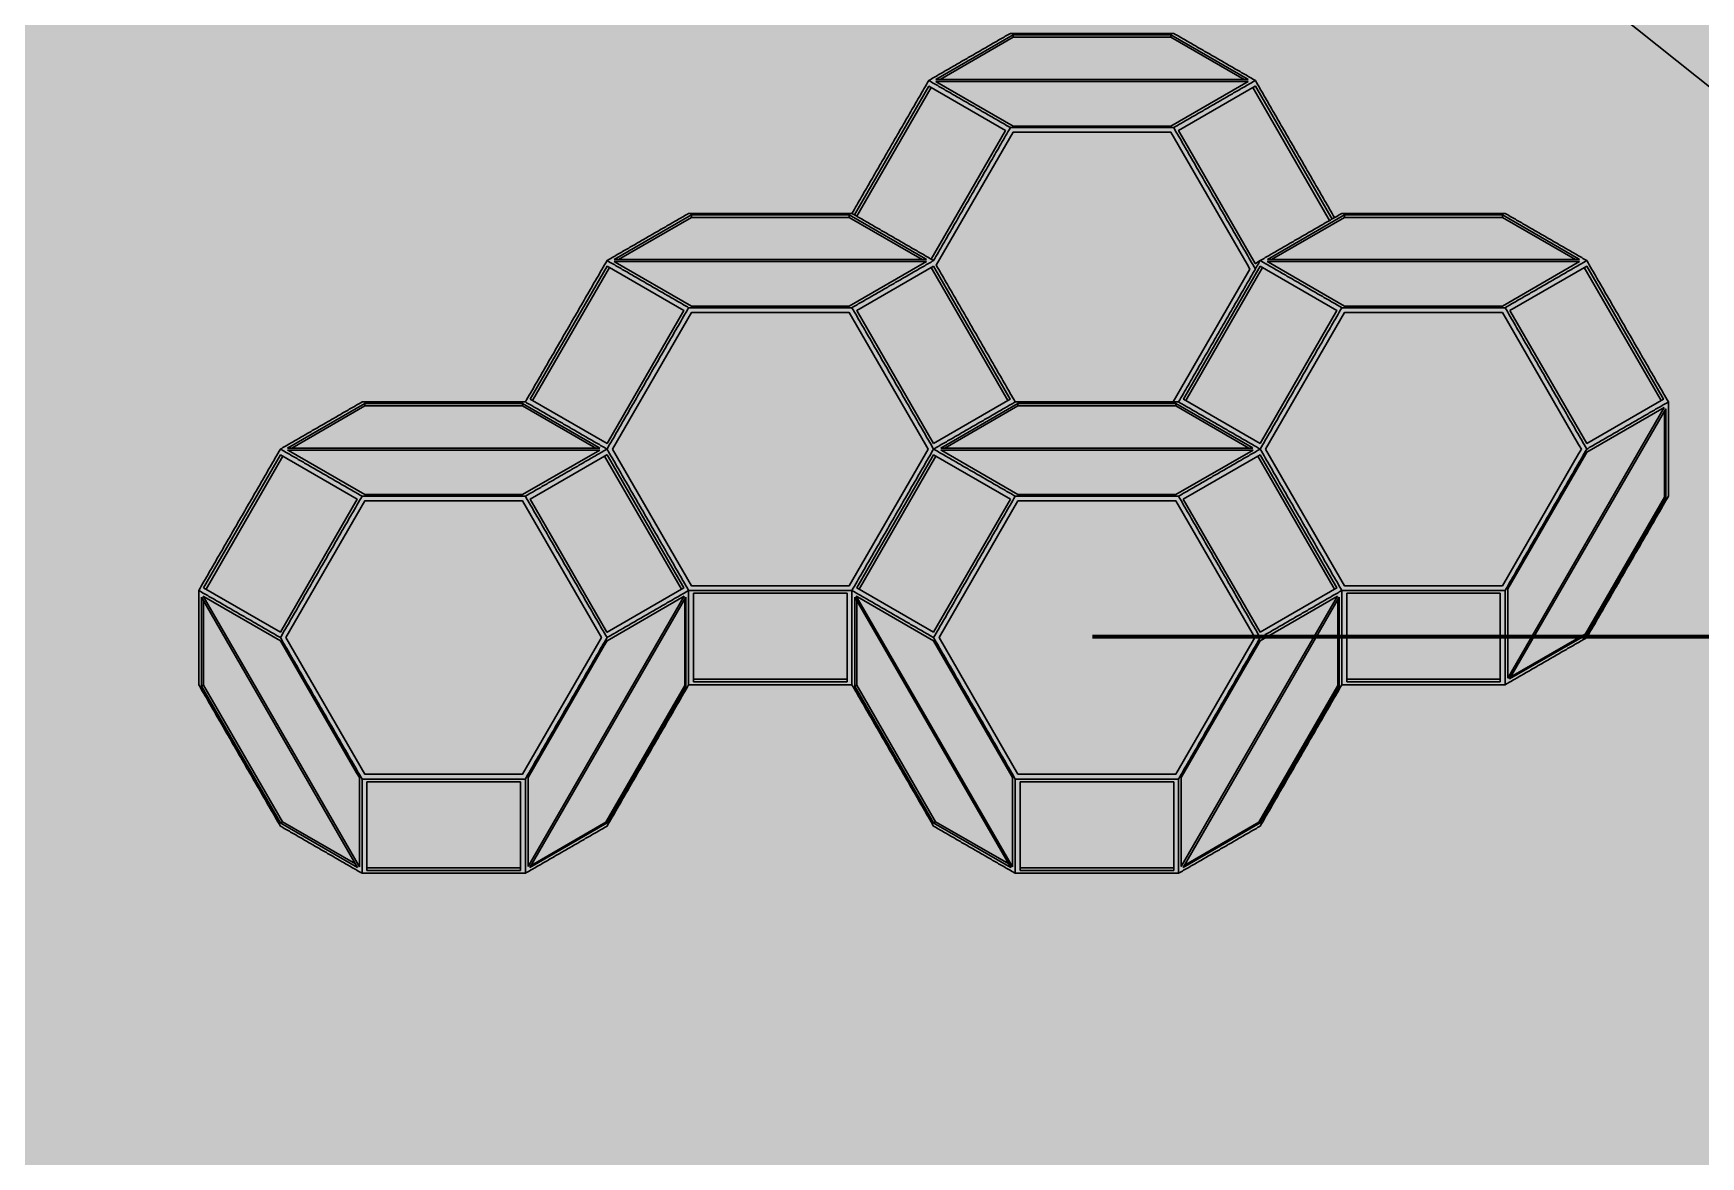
# Model space of a CAD drawing. Header units: millimetres. Extents: x 401 to 30661, y 2016 to 22119.
# Drawn here: x 17051 to 17551, y 13948 to 14285 of the extents above; entities that cross this region are included whole.
import ezdxf

# ---------------------------------------------------------------- set-up
doc = ezdxf.new("R2010")
doc.units = ezdxf.units.MM
doc.layers.add('2ND', color=201, linetype='Continuous', lineweight=35, true_color=0x39ffb0)
doc.layers.add('4TH DETAILS', color=125, linetype='Continuous', lineweight=15, true_color=0x39ffb0)
doc.layers.add('BACKGROUND', color=7, linetype='Continuous', true_color=0x000000)
doc.layers.add('GLOW-EMERALD', color=7, linetype='Continuous', lineweight=70, true_color=0x39ffb0, transparency=0.8)
doc.layers.add('GLOW-EMERALD-2', color=7, linetype='Continuous', lineweight=30, true_color=0x39ffb0, transparency=0.8)

msp = doc.modelspace()

# ---------------------------------------------------------------- hatches: boundary and pattern name
at = {"layer": 'BACKGROUND'}
h = msp.add_hatch(color=256, dxfattribs=at)
h.dxf.hatch_style = 1
h.paths.add_polyline_path([(400.723, 2015.745), (30660.634, 2015.745), (30660.634, 22119.328), (400.723, 22119.328)])

# ---------------------------------------------------------------- linework, layer by layer
at = {"layer": '2ND'}
msp.add_line((17368.657, 14103.722), (17731.999, 14103.722), dxfattribs=at)
at = {"layer": '4TH DETAILS', "linetype": 'Continuous'}
for p, q in [((17321.667, 14270.876), (17344.804, 14284.234)), ((17344.804, 14283.527), (17322.892, 14270.876)), ((17344.804, 14283.527), (17344.804, 14284.234)), ((17344.804, 14284.234), (17346.433, 14284.234)), ((17392.165, 14283.527), (17344.804, 14283.527)), ((17346.433, 14284.234), (17392.165, 14284.234)), ((17392.165, 14283.527), (17392.165, 14284.234)), ((17392.165, 14284.234), (17415.031, 14271.032)), ((17414.078, 14270.876), (17392.165, 14283.527)), ((17415.031, 14271.032), (17415.302, 14270.876)), ((17297.19, 14230.249), (17319.495, 14268.882)), ((17320.212, 14268.468), (17297.907, 14229.835)), ((17319.495, 14268.882), (17342.534, 14255.58)), ((17321.938, 14270.092), (17321.63, 14270.27)), ((17415.339, 14270.27), (17321.63, 14270.27)), ((17321.667, 14270.876), (17415.302, 14270.876)), ((17344.804, 14256.89), (17321.938, 14270.092)), ((17415.339, 14270.27), (17392.165, 14256.89)), ((17394.413, 14255.567), (17417.452, 14268.869)), ((17439.767, 14228.561), (17416.735, 14268.455)), ((17417.452, 14268.869), (17417.474, 14268.83)), ((17417.474, 14268.83), (17440.484, 14228.976)), ((17390.536, 14256.89), (17344.804, 14256.89)), ((17392.165, 14256.89), (17390.536, 14256.89)), ((17342.534, 14255.58), (17320.23, 14216.947)), ((17321.765, 14215.104), (17344.804, 14255.009)), ((17344.804, 14255.009), (17346.434, 14255.009)), ((17346.434, 14255.009), (17392.165, 14255.009)), ((17392.165, 14255.009), (17415.03, 14215.405)), ((17417.452, 14215.661), (17394.413, 14255.567)), ((17225.143, 14216.845), (17248.28, 14230.203)), ((17248.28, 14229.496), (17226.368, 14216.845)), ((17248.28, 14229.496), (17248.28, 14230.203)), ((17248.28, 14230.203), (17249.909, 14230.203)), ((17295.641, 14229.496), (17248.28, 14229.496)), ((17249.909, 14230.203), (17295.641, 14230.203)), ((17295.641, 14229.496), (17295.641, 14230.203)), ((17295.641, 14230.203), (17318.507, 14217.001)), ((17317.553, 14216.845), (17295.641, 14229.496)), ((17421.102, 14216.845), (17444.239, 14230.203)), ((17444.239, 14229.496), (17422.327, 14216.845)), ((17444.239, 14229.496), (17444.239, 14230.203)), ((17444.239, 14230.203), (17445.868, 14230.203)), ((17491.6, 14229.496), (17444.239, 14229.496)), ((17445.868, 14230.203), (17491.6, 14230.203)), ((17491.6, 14229.496), (17491.6, 14230.203)), ((17491.6, 14230.203), (17514.466, 14217.001)), ((17513.513, 14216.845), (17491.6, 14229.496)), ((17225.414, 14216.061), (17225.106, 14216.239)), ((17318.815, 14216.239), (17225.106, 14216.239)), ((17225.143, 14216.845), (17318.778, 14216.845)), ((17248.28, 14202.859), (17225.414, 14216.061)), ((17318.815, 14216.239), (17295.641, 14202.859)), ((17318.507, 14217.001), (17318.778, 14216.845)), ((17418.916, 14216.506), (17417.474, 14215.674)), ((17421.374, 14216.061), (17421.065, 14216.239)), ((17514.774, 14216.239), (17421.065, 14216.239)), ((17421.102, 14216.845), (17514.737, 14216.845)), ((17444.239, 14202.859), (17421.374, 14216.061)), ((17514.774, 14216.239), (17491.6, 14202.859)), ((17514.466, 14217.001), (17514.737, 14216.845)), ((17199.931, 14174.945), (17222.971, 14214.85)), ((17223.688, 14214.436), (17200.648, 14174.531)), ((17222.971, 14214.85), (17246.01, 14201.549)), ((17297.889, 14201.536), (17320.928, 14214.838)), ((17343.25, 14174.518), (17320.211, 14214.423)), ((17320.928, 14214.838), (17320.95, 14214.799)), ((17320.95, 14214.799), (17343.967, 14174.932)), ((17415.03, 14212.583), (17392.813, 14174.1)), ((17395.89, 14174.945), (17418.93, 14214.85)), ((17419.647, 14214.436), (17396.608, 14174.531)), ((17415.03, 14215.405), (17415.845, 14213.994)), ((17415.845, 14213.994), (17415.03, 14212.583)), ((17417.474, 14215.674), (17417.452, 14215.661)), ((17418.93, 14214.85), (17441.969, 14201.549)), ((17493.848, 14201.536), (17516.887, 14214.838)), ((17539.209, 14174.518), (17516.17, 14214.423)), ((17516.887, 14214.838), (17516.909, 14214.799)), ((17516.909, 14214.799), (17539.927, 14174.932)), ((17246.01, 14201.549), (17222.971, 14161.643)), ((17224.6, 14159.962), (17248.28, 14200.978)), ((17294.012, 14202.859), (17248.28, 14202.859)), ((17248.28, 14200.978), (17249.909, 14200.978)), ((17249.909, 14200.978), (17295.641, 14200.978)), ((17295.641, 14202.859), (17294.012, 14202.859)), ((17295.641, 14200.978), (17318.506, 14161.373)), ((17320.928, 14161.63), (17297.889, 14201.536)), ((17441.969, 14201.549), (17418.93, 14161.643)), ((17420.559, 14159.962), (17444.239, 14200.978)), ((17489.971, 14202.859), (17444.239, 14202.859)), ((17444.239, 14200.978), (17445.869, 14200.978)), ((17445.869, 14200.978), (17491.6, 14200.978)), ((17491.6, 14202.859), (17489.971, 14202.859)), ((17491.6, 14200.978), (17514.466, 14161.373)), ((17516.887, 14161.63), (17493.848, 14201.536)), ((17127.163, 14160.276), (17150.301, 14173.634)), ((17150.301, 14172.927), (17128.388, 14160.276)), ((17150.301, 14172.927), (17150.301, 14173.634)), ((17150.301, 14173.634), (17151.93, 14173.634)), ((17197.661, 14172.927), (17150.301, 14172.927)), ((17151.93, 14173.634), (17197.661, 14173.634)), ((17197.661, 14172.927), (17197.661, 14173.634)), ((17197.661, 14173.634), (17220.527, 14160.433)), ((17219.574, 14160.276), (17197.661, 14172.927)), ((17222.971, 14161.643), (17199.931, 14174.945)), ((17343.967, 14174.932), (17320.95, 14161.643)), ((17323.122, 14160.276), (17346.26, 14173.634)), ((17346.26, 14172.927), (17324.347, 14160.276)), ((17346.26, 14172.927), (17346.26, 14173.634)), ((17346.26, 14173.634), (17347.889, 14173.634)), ((17393.62, 14172.927), (17346.26, 14172.927)), ((17347.889, 14173.634), (17393.62, 14173.634)), ((17393.62, 14172.927), (17393.62, 14173.634)), ((17393.62, 14173.634), (17416.486, 14160.433)), ((17415.533, 14160.276), (17393.62, 14172.927)), ((17418.93, 14161.643), (17395.89, 14174.945)), ((17493.229, 14091.243), (17540.087, 14172.404)), ((17540.59, 14172.067), (17493.772, 14090.976)), ((17539.927, 14174.932), (17516.909, 14161.643)), ((17516.909, 14159.022), (17540.087, 14172.404)), ((17540.222, 14145.562), (17540.222, 14171.43)), ((17540.59, 14172.067), (17540.59, 14171.753)), ((17540.59, 14171.753), (17540.59, 14145.35)), ((17318.506, 14161.373), (17319.321, 14159.962)), ((17320.95, 14161.643), (17320.928, 14161.63)), ((17514.466, 14161.373), (17515.28, 14159.962)), ((17516.909, 14161.643), (17516.887, 14161.63)), ((17101.952, 14118.376), (17124.991, 14158.282)), ((17125.708, 14157.868), (17102.669, 14117.962)), ((17124.991, 14158.282), (17148.031, 14144.98)), ((17127.435, 14159.492), (17127.127, 14159.67)), ((17220.835, 14159.67), (17127.127, 14159.67)), ((17127.163, 14160.276), (17220.799, 14160.276)), ((17150.301, 14146.291), (17127.435, 14159.492)), ((17220.835, 14159.67), (17197.661, 14146.291)), ((17199.909, 14144.967), (17222.948, 14158.269)), ((17220.527, 14160.433), (17220.799, 14160.276)), ((17245.271, 14117.949), (17222.231, 14157.855)), ((17222.948, 14158.269), (17222.971, 14158.23)), ((17222.971, 14158.23), (17245.988, 14118.363)), ((17248.28, 14118.947), (17224.6, 14159.962)), ((17318.506, 14158.551), (17295.641, 14118.947)), ((17297.911, 14118.376), (17320.95, 14158.282)), ((17321.667, 14157.868), (17298.628, 14117.962)), ((17319.321, 14159.962), (17318.506, 14158.551)), ((17320.95, 14158.282), (17343.99, 14144.98)), ((17323.394, 14159.492), (17323.086, 14159.67)), ((17416.794, 14159.67), (17323.086, 14159.67)), ((17323.122, 14160.276), (17416.758, 14160.276)), ((17346.26, 14146.291), (17323.394, 14159.492)), ((17416.794, 14159.67), (17393.62, 14146.291)), ((17395.868, 14144.967), (17418.908, 14158.269)), ((17416.486, 14160.433), (17416.758, 14160.276)), ((17441.23, 14117.949), (17418.19, 14157.855)), ((17418.908, 14158.269), (17418.93, 14158.23)), ((17418.93, 14158.23), (17441.947, 14118.363)), ((17444.239, 14118.947), (17420.559, 14159.962)), ((17514.466, 14158.551), (17491.6, 14118.947)), ((17493.229, 14118.006), (17516.095, 14157.611)), ((17515.28, 14159.962), (17514.466, 14158.551)), ((17516.095, 14157.611), (17516.909, 14159.022)), ((17196.032, 14146.291), (17150.301, 14146.291)), ((17197.661, 14146.291), (17196.032, 14146.291)), ((17391.991, 14146.291), (17346.26, 14146.291)), ((17393.62, 14146.291), (17391.991, 14146.291)), ((17148.031, 14144.98), (17124.991, 14105.074)), ((17126.62, 14103.394), (17150.301, 14144.409)), ((17150.301, 14144.409), (17151.93, 14144.409)), ((17151.93, 14144.409), (17197.661, 14144.409)), ((17197.661, 14144.409), (17220.527, 14104.805)), ((17222.948, 14105.062), (17199.909, 14144.967)), ((17343.99, 14144.98), (17320.95, 14105.074)), ((17322.58, 14103.394), (17346.26, 14144.409)), ((17346.26, 14144.409), (17347.889, 14144.409)), ((17347.889, 14144.409), (17393.62, 14144.409)), ((17393.62, 14144.409), (17416.486, 14104.805)), ((17418.908, 14105.062), (17395.868, 14144.967)), ((17516.542, 14104.547), (17540.222, 14145.562)), ((17540.59, 14145.35), (17517.724, 14105.745)), ((17540.222, 14145.562), (17540.59, 14145.35)), ((17124.991, 14105.074), (17101.952, 14118.376)), ((17245.988, 14118.363), (17222.971, 14105.074)), ((17249.909, 14118.947), (17248.28, 14118.947)), ((17248.921, 14116.696), (17295, 14116.696)), ((17248.921, 14090.092), (17248.921, 14116.696)), ((17295.641, 14118.947), (17249.909, 14118.947)), ((17295, 14116.696), (17295, 14090.092)), ((17320.95, 14105.074), (17297.911, 14118.376)), ((17441.947, 14118.363), (17418.93, 14105.074)), ((17445.869, 14118.947), (17444.239, 14118.947)), ((17444.88, 14116.696), (17490.959, 14116.696)), ((17444.88, 14090.092), (17444.88, 14116.696)), ((17491.6, 14118.947), (17445.869, 14118.947)), ((17490.959, 14116.696), (17490.959, 14090.092)), ((17493.229, 14091.603), (17493.229, 14118.006)), ((17101.311, 14088.781), (17101.311, 14115.498)), ((17148.128, 14034.408), (17101.311, 14115.498)), ((17101.791, 14115.848), (17102.125, 14115.655)), ((17101.791, 14115.848), (17148.671, 14034.649)), ((17101.923, 14089.135), (17101.923, 14114.437)), ((17102.125, 14115.655), (17124.991, 14102.453)), ((17199.29, 14034.675), (17246.148, 14115.835)), ((17246.651, 14115.498), (17199.833, 14034.408)), ((17222.971, 14102.453), (17246.148, 14115.835)), ((17246.284, 14088.994), (17246.284, 14114.862)), ((17246.651, 14115.498), (17246.651, 14115.185)), ((17246.651, 14115.185), (17246.651, 14088.781)), ((17297.27, 14088.781), (17297.27, 14115.498)), ((17344.088, 14034.408), (17297.27, 14115.498)), ((17297.75, 14115.848), (17298.084, 14115.655)), ((17297.75, 14115.848), (17344.631, 14034.649)), ((17297.882, 14089.135), (17297.882, 14114.437)), ((17298.084, 14115.655), (17320.95, 14102.453)), ((17395.25, 14034.675), (17442.108, 14115.835)), ((17442.61, 14115.498), (17395.793, 14034.408)), ((17418.93, 14102.453), (17442.108, 14115.835)), ((17442.243, 14088.994), (17442.243, 14114.862)), ((17442.61, 14115.498), (17442.61, 14115.185)), ((17442.61, 14115.185), (17442.61, 14088.781)), ((17124.991, 14102.453), (17147.857, 14062.849)), ((17150.301, 14062.378), (17126.62, 14103.394)), ((17220.527, 14101.983), (17197.661, 14062.378)), ((17199.29, 14061.438), (17222.156, 14101.042)), ((17220.527, 14104.805), (17221.341, 14103.394)), ((17221.341, 14103.394), (17220.527, 14101.983)), ((17222.156, 14101.042), (17222.971, 14102.453)), ((17222.971, 14105.074), (17222.948, 14105.062)), ((17320.95, 14102.453), (17343.816, 14062.849)), ((17346.26, 14062.378), (17322.58, 14103.394)), ((17416.486, 14101.983), (17393.62, 14062.378)), ((17395.25, 14061.438), (17418.115, 14101.042)), ((17416.486, 14104.805), (17417.301, 14103.394)), ((17417.301, 14103.394), (17416.486, 14101.983)), ((17418.115, 14101.042), (17418.93, 14102.453)), ((17418.93, 14105.074), (17418.908, 14105.062)), ((17516.909, 14104.334), (17493.772, 14090.976)), ((17494.14, 14091.613), (17516.542, 14104.547)), ((17516.542, 14104.547), (17516.909, 14104.334)), ((17517.724, 14105.745), (17516.909, 14104.334)), ((17248.921, 14090.92), (17295, 14090.92)), ((17444.88, 14090.92), (17490.959, 14090.92)), ((17493.229, 14091.243), (17493.229, 14091.603)), ((17101.923, 14089.135), (17101.311, 14088.781)), ((17124.991, 14047.766), (17101.311, 14088.781)), ((17125.603, 14048.119), (17101.923, 14089.135)), ((17222.603, 14047.978), (17246.284, 14088.994)), ((17246.651, 14088.781), (17223.785, 14049.177)), ((17246.284, 14088.994), (17246.651, 14088.781)), ((17295, 14090.092), (17248.921, 14090.092)), ((17297.882, 14089.135), (17297.27, 14088.781)), ((17320.95, 14047.766), (17297.27, 14088.781)), ((17321.563, 14048.119), (17297.882, 14089.135)), ((17418.562, 14047.978), (17442.243, 14088.994)), ((17442.61, 14088.781), (17419.744, 14049.177)), ((17442.243, 14088.994), (17442.61, 14088.781)), ((17490.959, 14090.092), (17444.88, 14090.092)), ((17147.857, 14062.849), (17148.671, 14061.438)), ((17148.671, 14061.438), (17148.671, 14060.497)), ((17151.93, 14062.378), (17150.301, 14062.378)), ((17197.661, 14062.378), (17151.93, 14062.378)), ((17199.29, 14035.035), (17199.29, 14061.438)), ((17343.816, 14062.849), (17344.631, 14061.438)), ((17344.631, 14061.438), (17344.631, 14060.497)), ((17347.889, 14062.378), (17346.26, 14062.378)), ((17393.62, 14062.378), (17347.889, 14062.378)), ((17395.25, 14035.035), (17395.25, 14061.438)), ((17148.671, 14060.497), (17148.671, 14034.649)), ((17150.941, 14060.127), (17197.02, 14060.127)), ((17150.941, 14033.524), (17150.941, 14060.127)), ((17197.02, 14060.127), (17197.02, 14033.524)), ((17344.631, 14060.497), (17344.631, 14034.649)), ((17346.901, 14060.127), (17392.98, 14060.127)), ((17346.901, 14033.524), (17346.901, 14060.127)), ((17392.98, 14060.127), (17392.98, 14033.524)), ((17125.603, 14048.119), (17124.991, 14047.766)), ((17125.806, 14047.296), (17124.991, 14047.766)), ((17147.516, 14035.468), (17125.603, 14048.119)), ((17148.128, 14034.408), (17125.806, 14047.296)), ((17222.971, 14047.766), (17199.833, 14034.408)), ((17200.201, 14035.044), (17222.603, 14047.978)), ((17222.603, 14047.978), (17222.971, 14047.766)), ((17223.785, 14049.177), (17222.971, 14047.766)), ((17321.563, 14048.119), (17320.95, 14047.766)), ((17321.765, 14047.296), (17320.95, 14047.766)), ((17343.475, 14035.468), (17321.563, 14048.119)), ((17344.088, 14034.408), (17321.765, 14047.296)), ((17418.93, 14047.766), (17395.793, 14034.408)), ((17396.16, 14035.044), (17418.562, 14047.978)), ((17418.562, 14047.978), (17418.93, 14047.766)), ((17419.744, 14049.177), (17418.93, 14047.766)), ((17150.941, 14034.352), (17197.02, 14034.352)), ((17197.02, 14033.524), (17150.941, 14033.524)), ((17199.29, 14034.675), (17199.29, 14035.035)), ((17346.901, 14034.352), (17392.98, 14034.352)), ((17392.98, 14033.524), (17346.901, 14033.524)), ((17395.25, 14034.675), (17395.25, 14035.035))]:
    msp.add_line(p, q, dxfattribs=at)
at = {"layer": '4TH DETAILS'}
msp.add_lwpolyline([(16270.229, 15014.575), (16512.728, 14910.647), (16751.181, 14910.647), (17943.449, 13956.832), (18181.903, 12764.564), (18181.903, 12049.203), (17704.996, 10380.028), (17704.996, 9489.575)], dxfattribs=at)
at = {"layer": '4TH DETAILS', "linetype": 'Continuous'}
for points in [[(17319.495, 14270.562), (17343.99, 14284.704)], [(17392.98, 14284.704), (17343.99, 14284.704)], [(17392.98, 14284.704), (17417.474, 14270.562)], [(17296.462, 14230.669), (17319.495, 14270.562)], [(17343.99, 14256.42), (17319.495, 14270.562)], [(17392.98, 14256.42), (17417.474, 14270.562)], [(17441.234, 14229.409), (17417.474, 14270.562)], [(17320.95, 14216.515), (17343.99, 14256.42)], [(17343.99, 14256.42), (17392.98, 14256.42)], [(17417.474, 14213.994), (17392.98, 14256.42)], [(17222.971, 14216.531), (17247.466, 14230.673)], [(17296.455, 14230.673), (17247.466, 14230.673)], [(17296.455, 14230.673), (17320.95, 14216.531)], [(17418.93, 14216.531), (17443.425, 14230.673)], [(17492.415, 14230.673), (17443.425, 14230.673)], [(17492.415, 14230.673), (17516.909, 14216.531)], [(17198.476, 14174.105), (17222.971, 14216.531)], [(17247.466, 14202.389), (17222.971, 14216.531)], [(17296.455, 14202.389), (17320.95, 14216.531)], [(17417.474, 14214.01), (17418.93, 14216.531)], [(17443.425, 14202.389), (17418.93, 14216.531)], [(17492.415, 14202.389), (17516.909, 14216.531)], [(17541.404, 14174.105), (17516.909, 14216.531)], [(17345.445, 14174.105), (17321.77, 14215.112)], [(17394.442, 14174.1), (17417.474, 14213.994)], [(17222.971, 14159.962), (17247.466, 14202.389)], [(17247.466, 14202.389), (17296.455, 14202.389)], [(17320.95, 14159.962), (17296.455, 14202.389)], [(17418.93, 14159.962), (17443.425, 14202.389)], [(17443.425, 14202.389), (17492.415, 14202.389)], [(17516.909, 14159.962), (17492.415, 14202.389)], [(17124.991, 14159.962), (17149.486, 14174.105)], [(17198.476, 14174.105), (17149.486, 14174.105)], [(17222.971, 14159.962), (17198.476, 14174.105)], [(17198.476, 14174.105), (17222.971, 14159.962)], [(17320.95, 14159.962), (17345.445, 14174.105)], [(17320.95, 14159.962), (17345.445, 14174.105)], [(17394.442, 14174.1), (17345.445, 14174.105)], [(17418.93, 14159.962), (17394.442, 14174.1)], [(17394.442, 14174.1), (17418.93, 14159.962)], [(17516.909, 14159.962), (17541.404, 14174.105)], [(17541.404, 14145.82), (17541.404, 14174.105)], [(17100.496, 14117.536), (17124.991, 14159.962)], [(17149.486, 14145.82), (17124.991, 14159.962)], [(17198.476, 14145.82), (17222.971, 14159.962)], [(17247.466, 14117.536), (17222.971, 14159.962)], [(17247.466, 14117.536), (17222.971, 14159.962)], [(17296.455, 14117.536), (17320.95, 14159.962)], [(17296.455, 14117.536), (17320.95, 14159.962)], [(17345.445, 14145.82), (17320.95, 14159.962)], [(17394.435, 14145.82), (17418.93, 14159.962)], [(17443.425, 14117.536), (17418.93, 14159.962)], [(17443.425, 14117.536), (17418.93, 14159.962)], [(17492.415, 14117.536), (17516.909, 14159.962)], [(17124.991, 14103.394), (17149.486, 14145.82)], [(17149.486, 14145.82), (17198.476, 14145.82)], [(17222.971, 14103.394), (17198.476, 14145.82)], [(17320.95, 14103.394), (17345.445, 14145.82)], [(17345.445, 14145.82), (17394.435, 14145.82)], [(17418.93, 14103.394), (17394.435, 14145.82)], [(17541.404, 14145.82), (17516.909, 14103.394)], [(17100.496, 14089.252), (17100.496, 14117.536)], [(17124.991, 14103.394), (17100.496, 14117.536)], [(17222.971, 14103.394), (17247.466, 14117.536)], [(17247.466, 14117.536), (17296.455, 14117.536)], [(17247.466, 14117.536), (17247.466, 14089.252)], [(17247.466, 14089.252), (17247.466, 14117.536)], [(17296.455, 14089.252), (17296.455, 14117.536)], [(17320.95, 14103.394), (17296.455, 14117.536)], [(17296.455, 14117.536), (17296.455, 14089.252)], [(17418.93, 14103.394), (17443.425, 14117.536)], [(17443.425, 14117.536), (17492.415, 14117.536)], [(17443.425, 14117.536), (17443.425, 14089.252)], [(17443.425, 14089.252), (17443.425, 14117.536)], [(17492.415, 14117.536), (17492.415, 14089.252)], [(17149.486, 14060.967), (17124.991, 14103.394)], [(17198.476, 14060.967), (17222.971, 14103.394)], [(17345.445, 14060.967), (17320.95, 14103.394)], [(17394.435, 14060.967), (17418.93, 14103.394)], [(17492.415, 14089.252), (17516.909, 14103.394)], [(17100.496, 14089.252), (17124.991, 14046.825)], [(17247.466, 14089.252), (17222.971, 14046.825)], [(17247.466, 14089.252), (17296.455, 14089.252)], [(17296.455, 14089.252), (17320.95, 14046.825)], [(17443.425, 14089.252), (17418.93, 14046.825)], [(17443.425, 14089.252), (17492.415, 14089.252)], [(17149.486, 14060.967), (17198.476, 14060.967)], [(17149.486, 14060.967), (17149.486, 14032.683)], [(17198.476, 14060.967), (17198.476, 14032.683)], [(17345.445, 14060.967), (17394.435, 14060.967)], [(17345.445, 14060.967), (17345.445, 14032.683)], [(17394.435, 14060.967), (17394.435, 14032.683)], [(17124.991, 14046.825), (17149.486, 14032.683)], [(17198.476, 14032.683), (17222.971, 14046.825)], [(17320.95, 14046.825), (17345.445, 14032.683)], [(17394.435, 14032.683), (17418.93, 14046.825)], [(17149.486, 14032.683), (17198.476, 14032.683)], [(17345.445, 14032.683), (17394.435, 14032.683)]]:
    msp.add_open_spline(points, degree=1, dxfattribs=at)
at = {"layer": 'GLOW-EMERALD'}
msp.add_line((17368.657, 14103.722), (17731.999, 14103.722), dxfattribs=at)
at = {"layer": 'GLOW-EMERALD-2', "linetype": 'Continuous'}
for p, q in [((17321.667, 14270.876), (17344.804, 14284.234)), ((17344.804, 14283.527), (17322.892, 14270.876)), ((17344.804, 14283.527), (17344.804, 14284.234)), ((17344.804, 14284.234), (17346.433, 14284.234)), ((17392.165, 14283.527), (17344.804, 14283.527)), ((17346.433, 14284.234), (17392.165, 14284.234)), ((17392.165, 14283.527), (17392.165, 14284.234)), ((17392.165, 14284.234), (17415.031, 14271.032)), ((17414.078, 14270.876), (17392.165, 14283.527)), ((17415.031, 14271.032), (17415.302, 14270.876)), ((17297.19, 14230.249), (17319.495, 14268.882)), ((17320.212, 14268.468), (17297.907, 14229.835)), ((17319.495, 14268.882), (17342.534, 14255.58)), ((17321.938, 14270.092), (17321.63, 14270.27)), ((17415.339, 14270.27), (17321.63, 14270.27)), ((17321.667, 14270.876), (17415.302, 14270.876)), ((17344.804, 14256.89), (17321.938, 14270.092)), ((17415.339, 14270.27), (17392.165, 14256.89)), ((17394.413, 14255.567), (17417.452, 14268.869)), ((17439.767, 14228.561), (17416.735, 14268.455)), ((17417.452, 14268.869), (17417.474, 14268.83)), ((17417.474, 14268.83), (17440.484, 14228.976)), ((17390.536, 14256.89), (17344.804, 14256.89)), ((17392.165, 14256.89), (17390.536, 14256.89)), ((17342.534, 14255.58), (17320.23, 14216.947)), ((17321.765, 14215.104), (17344.804, 14255.009)), ((17344.804, 14255.009), (17346.434, 14255.009)), ((17346.434, 14255.009), (17392.165, 14255.009)), ((17392.165, 14255.009), (17415.03, 14215.405)), ((17417.452, 14215.661), (17394.413, 14255.567)), ((17225.143, 14216.845), (17248.28, 14230.203)), ((17248.28, 14229.496), (17226.368, 14216.845)), ((17248.28, 14229.496), (17248.28, 14230.203)), ((17248.28, 14230.203), (17249.909, 14230.203)), ((17295.641, 14229.496), (17248.28, 14229.496)), ((17249.909, 14230.203), (17295.641, 14230.203)), ((17295.641, 14229.496), (17295.641, 14230.203)), ((17295.641, 14230.203), (17318.507, 14217.001)), ((17317.553, 14216.845), (17295.641, 14229.496)), ((17421.102, 14216.845), (17444.239, 14230.203)), ((17444.239, 14229.496), (17422.327, 14216.845)), ((17444.239, 14229.496), (17444.239, 14230.203)), ((17444.239, 14230.203), (17445.868, 14230.203)), ((17491.6, 14229.496), (17444.239, 14229.496)), ((17445.868, 14230.203), (17491.6, 14230.203)), ((17491.6, 14229.496), (17491.6, 14230.203)), ((17491.6, 14230.203), (17514.466, 14217.001)), ((17513.513, 14216.845), (17491.6, 14229.496)), ((17225.414, 14216.061), (17225.106, 14216.239)), ((17318.815, 14216.239), (17225.106, 14216.239)), ((17225.143, 14216.845), (17318.778, 14216.845)), ((17248.28, 14202.859), (17225.414, 14216.061)), ((17318.815, 14216.239), (17295.641, 14202.859)), ((17318.507, 14217.001), (17318.778, 14216.845)), ((17418.916, 14216.506), (17417.474, 14215.674)), ((17421.374, 14216.061), (17421.065, 14216.239)), ((17514.774, 14216.239), (17421.065, 14216.239)), ((17421.102, 14216.845), (17514.737, 14216.845)), ((17444.239, 14202.859), (17421.374, 14216.061)), ((17514.774, 14216.239), (17491.6, 14202.859)), ((17514.466, 14217.001), (17514.737, 14216.845)), ((17199.931, 14174.945), (17222.971, 14214.85)), ((17223.688, 14214.436), (17200.648, 14174.531)), ((17222.971, 14214.85), (17246.01, 14201.549)), ((17297.889, 14201.536), (17320.928, 14214.838)), ((17343.25, 14174.518), (17320.211, 14214.423)), ((17320.928, 14214.838), (17320.95, 14214.799)), ((17320.95, 14214.799), (17343.967, 14174.932)), ((17415.03, 14212.583), (17392.813, 14174.1)), ((17395.89, 14174.945), (17418.93, 14214.85)), ((17419.647, 14214.436), (17396.608, 14174.531)), ((17415.03, 14215.405), (17415.845, 14213.994)), ((17415.845, 14213.994), (17415.03, 14212.583)), ((17417.474, 14215.674), (17417.452, 14215.661)), ((17418.93, 14214.85), (17441.969, 14201.549)), ((17493.848, 14201.536), (17516.887, 14214.838)), ((17539.209, 14174.518), (17516.17, 14214.423)), ((17516.887, 14214.838), (17516.909, 14214.799)), ((17516.909, 14214.799), (17539.927, 14174.932)), ((17246.01, 14201.549), (17222.971, 14161.643)), ((17224.6, 14159.962), (17248.28, 14200.978)), ((17294.012, 14202.859), (17248.28, 14202.859)), ((17248.28, 14200.978), (17249.909, 14200.978)), ((17249.909, 14200.978), (17295.641, 14200.978)), ((17295.641, 14202.859), (17294.012, 14202.859)), ((17295.641, 14200.978), (17318.506, 14161.373)), ((17320.928, 14161.63), (17297.889, 14201.536)), ((17441.969, 14201.549), (17418.93, 14161.643)), ((17420.559, 14159.962), (17444.239, 14200.978)), ((17489.971, 14202.859), (17444.239, 14202.859)), ((17444.239, 14200.978), (17445.869, 14200.978)), ((17445.869, 14200.978), (17491.6, 14200.978)), ((17491.6, 14202.859), (17489.971, 14202.859)), ((17491.6, 14200.978), (17514.466, 14161.373)), ((17516.887, 14161.63), (17493.848, 14201.536)), ((17127.163, 14160.276), (17150.301, 14173.634)), ((17150.301, 14172.927), (17128.388, 14160.276)), ((17150.301, 14172.927), (17150.301, 14173.634)), ((17150.301, 14173.634), (17151.93, 14173.634)), ((17197.661, 14172.927), (17150.301, 14172.927)), ((17151.93, 14173.634), (17197.661, 14173.634)), ((17197.661, 14172.927), (17197.661, 14173.634)), ((17197.661, 14173.634), (17220.527, 14160.433)), ((17219.574, 14160.276), (17197.661, 14172.927)), ((17222.971, 14161.643), (17199.931, 14174.945)), ((17343.967, 14174.932), (17320.95, 14161.643)), ((17323.122, 14160.276), (17346.26, 14173.634)), ((17346.26, 14172.927), (17324.347, 14160.276)), ((17346.26, 14172.927), (17346.26, 14173.634)), ((17346.26, 14173.634), (17347.889, 14173.634)), ((17393.62, 14172.927), (17346.26, 14172.927)), ((17347.889, 14173.634), (17393.62, 14173.634)), ((17393.62, 14172.927), (17393.62, 14173.634)), ((17393.62, 14173.634), (17416.486, 14160.433)), ((17415.533, 14160.276), (17393.62, 14172.927)), ((17418.93, 14161.643), (17395.89, 14174.945)), ((17493.229, 14091.243), (17540.087, 14172.404)), ((17540.59, 14172.067), (17493.772, 14090.976)), ((17539.927, 14174.932), (17516.909, 14161.643)), ((17516.909, 14159.022), (17540.087, 14172.404)), ((17540.222, 14145.562), (17540.222, 14171.43)), ((17540.59, 14172.067), (17540.59, 14171.753)), ((17540.59, 14171.753), (17540.59, 14145.35)), ((17318.506, 14161.373), (17319.321, 14159.962)), ((17320.95, 14161.643), (17320.928, 14161.63)), ((17514.466, 14161.373), (17515.28, 14159.962)), ((17516.909, 14161.643), (17516.887, 14161.63)), ((17101.952, 14118.376), (17124.991, 14158.282)), ((17125.708, 14157.868), (17102.669, 14117.962)), ((17124.991, 14158.282), (17148.031, 14144.98)), ((17127.435, 14159.492), (17127.127, 14159.67)), ((17220.835, 14159.67), (17127.127, 14159.67)), ((17127.163, 14160.276), (17220.799, 14160.276)), ((17150.301, 14146.291), (17127.435, 14159.492)), ((17220.835, 14159.67), (17197.661, 14146.291)), ((17199.909, 14144.967), (17222.948, 14158.269)), ((17220.527, 14160.433), (17220.799, 14160.276)), ((17245.271, 14117.949), (17222.231, 14157.855)), ((17222.948, 14158.269), (17222.971, 14158.23)), ((17222.971, 14158.23), (17245.988, 14118.363)), ((17248.28, 14118.947), (17224.6, 14159.962)), ((17318.506, 14158.551), (17295.641, 14118.947)), ((17297.911, 14118.376), (17320.95, 14158.282)), ((17321.667, 14157.868), (17298.628, 14117.962)), ((17319.321, 14159.962), (17318.506, 14158.551)), ((17320.95, 14158.282), (17343.99, 14144.98)), ((17323.394, 14159.492), (17323.086, 14159.67)), ((17416.794, 14159.67), (17323.086, 14159.67)), ((17323.122, 14160.276), (17416.758, 14160.276)), ((17346.26, 14146.291), (17323.394, 14159.492)), ((17416.794, 14159.67), (17393.62, 14146.291)), ((17395.868, 14144.967), (17418.908, 14158.269)), ((17416.486, 14160.433), (17416.758, 14160.276)), ((17441.23, 14117.949), (17418.19, 14157.855)), ((17418.908, 14158.269), (17418.93, 14158.23)), ((17418.93, 14158.23), (17441.947, 14118.363)), ((17444.239, 14118.947), (17420.559, 14159.962)), ((17514.466, 14158.551), (17491.6, 14118.947)), ((17493.229, 14118.006), (17516.095, 14157.611)), ((17515.28, 14159.962), (17514.466, 14158.551)), ((17516.095, 14157.611), (17516.909, 14159.022)), ((17196.032, 14146.291), (17150.301, 14146.291)), ((17197.661, 14146.291), (17196.032, 14146.291)), ((17391.991, 14146.291), (17346.26, 14146.291)), ((17393.62, 14146.291), (17391.991, 14146.291)), ((17148.031, 14144.98), (17124.991, 14105.074)), ((17126.62, 14103.394), (17150.301, 14144.409)), ((17150.301, 14144.409), (17151.93, 14144.409)), ((17151.93, 14144.409), (17197.661, 14144.409)), ((17197.661, 14144.409), (17220.527, 14104.805)), ((17222.948, 14105.062), (17199.909, 14144.967)), ((17343.99, 14144.98), (17320.95, 14105.074)), ((17322.58, 14103.394), (17346.26, 14144.409)), ((17346.26, 14144.409), (17347.889, 14144.409)), ((17347.889, 14144.409), (17393.62, 14144.409)), ((17393.62, 14144.409), (17416.486, 14104.805)), ((17418.908, 14105.062), (17395.868, 14144.967)), ((17516.542, 14104.547), (17540.222, 14145.562)), ((17540.59, 14145.35), (17517.724, 14105.745)), ((17540.222, 14145.562), (17540.59, 14145.35)), ((17124.991, 14105.074), (17101.952, 14118.376)), ((17245.988, 14118.363), (17222.971, 14105.074)), ((17249.909, 14118.947), (17248.28, 14118.947)), ((17248.921, 14116.696), (17295, 14116.696)), ((17248.921, 14090.092), (17248.921, 14116.696)), ((17295.641, 14118.947), (17249.909, 14118.947)), ((17295, 14116.696), (17295, 14090.092)), ((17320.95, 14105.074), (17297.911, 14118.376)), ((17441.947, 14118.363), (17418.93, 14105.074)), ((17445.869, 14118.947), (17444.239, 14118.947)), ((17444.88, 14116.696), (17490.959, 14116.696)), ((17444.88, 14090.092), (17444.88, 14116.696)), ((17491.6, 14118.947), (17445.869, 14118.947)), ((17490.959, 14116.696), (17490.959, 14090.092)), ((17493.229, 14091.603), (17493.229, 14118.006)), ((17101.311, 14088.781), (17101.311, 14115.498)), ((17148.128, 14034.408), (17101.311, 14115.498)), ((17101.791, 14115.848), (17102.125, 14115.655)), ((17101.791, 14115.848), (17148.671, 14034.649)), ((17101.923, 14089.135), (17101.923, 14114.437)), ((17102.125, 14115.655), (17124.991, 14102.453)), ((17199.29, 14034.675), (17246.148, 14115.835)), ((17246.651, 14115.498), (17199.833, 14034.408)), ((17222.971, 14102.453), (17246.148, 14115.835)), ((17246.284, 14088.994), (17246.284, 14114.862)), ((17246.651, 14115.498), (17246.651, 14115.185)), ((17246.651, 14115.185), (17246.651, 14088.781)), ((17297.27, 14088.781), (17297.27, 14115.498)), ((17344.088, 14034.408), (17297.27, 14115.498)), ((17297.75, 14115.848), (17298.084, 14115.655)), ((17297.75, 14115.848), (17344.631, 14034.649)), ((17297.882, 14089.135), (17297.882, 14114.437)), ((17298.084, 14115.655), (17320.95, 14102.453)), ((17395.25, 14034.675), (17442.108, 14115.835)), ((17442.61, 14115.498), (17395.793, 14034.408)), ((17418.93, 14102.453), (17442.108, 14115.835)), ((17442.243, 14088.994), (17442.243, 14114.862)), ((17442.61, 14115.498), (17442.61, 14115.185)), ((17442.61, 14115.185), (17442.61, 14088.781)), ((17124.991, 14102.453), (17147.857, 14062.849)), ((17150.301, 14062.378), (17126.62, 14103.394)), ((17220.527, 14101.983), (17197.661, 14062.378)), ((17199.29, 14061.438), (17222.156, 14101.042)), ((17220.527, 14104.805), (17221.341, 14103.394)), ((17221.341, 14103.394), (17220.527, 14101.983)), ((17222.156, 14101.042), (17222.971, 14102.453)), ((17222.971, 14105.074), (17222.948, 14105.062)), ((17320.95, 14102.453), (17343.816, 14062.849)), ((17346.26, 14062.378), (17322.58, 14103.394)), ((17416.486, 14101.983), (17393.62, 14062.378)), ((17395.25, 14061.438), (17418.115, 14101.042)), ((17416.486, 14104.805), (17417.301, 14103.394)), ((17417.301, 14103.394), (17416.486, 14101.983)), ((17418.115, 14101.042), (17418.93, 14102.453)), ((17418.93, 14105.074), (17418.908, 14105.062)), ((17516.909, 14104.334), (17493.772, 14090.976)), ((17494.14, 14091.613), (17516.542, 14104.547)), ((17516.542, 14104.547), (17516.909, 14104.334)), ((17517.724, 14105.745), (17516.909, 14104.334)), ((17248.921, 14090.92), (17295, 14090.92)), ((17444.88, 14090.92), (17490.959, 14090.92)), ((17493.229, 14091.243), (17493.229, 14091.603)), ((17101.923, 14089.135), (17101.311, 14088.781)), ((17124.991, 14047.766), (17101.311, 14088.781)), ((17125.603, 14048.119), (17101.923, 14089.135)), ((17222.603, 14047.978), (17246.284, 14088.994)), ((17246.651, 14088.781), (17223.785, 14049.177)), ((17246.284, 14088.994), (17246.651, 14088.781)), ((17295, 14090.092), (17248.921, 14090.092)), ((17297.882, 14089.135), (17297.27, 14088.781)), ((17320.95, 14047.766), (17297.27, 14088.781)), ((17321.563, 14048.119), (17297.882, 14089.135)), ((17418.562, 14047.978), (17442.243, 14088.994)), ((17442.61, 14088.781), (17419.744, 14049.177)), ((17442.243, 14088.994), (17442.61, 14088.781)), ((17490.959, 14090.092), (17444.88, 14090.092)), ((17147.857, 14062.849), (17148.671, 14061.438)), ((17148.671, 14061.438), (17148.671, 14060.497)), ((17151.93, 14062.378), (17150.301, 14062.378)), ((17197.661, 14062.378), (17151.93, 14062.378)), ((17199.29, 14035.035), (17199.29, 14061.438)), ((17343.816, 14062.849), (17344.631, 14061.438)), ((17344.631, 14061.438), (17344.631, 14060.497)), ((17347.889, 14062.378), (17346.26, 14062.378)), ((17393.62, 14062.378), (17347.889, 14062.378)), ((17395.25, 14035.035), (17395.25, 14061.438)), ((17148.671, 14060.497), (17148.671, 14034.649)), ((17150.941, 14060.127), (17197.02, 14060.127)), ((17150.941, 14033.524), (17150.941, 14060.127)), ((17197.02, 14060.127), (17197.02, 14033.524)), ((17344.631, 14060.497), (17344.631, 14034.649)), ((17346.901, 14060.127), (17392.98, 14060.127)), ((17346.901, 14033.524), (17346.901, 14060.127)), ((17392.98, 14060.127), (17392.98, 14033.524)), ((17125.603, 14048.119), (17124.991, 14047.766)), ((17125.806, 14047.296), (17124.991, 14047.766)), ((17147.516, 14035.468), (17125.603, 14048.119)), ((17148.128, 14034.408), (17125.806, 14047.296)), ((17222.971, 14047.766), (17199.833, 14034.408)), ((17200.201, 14035.044), (17222.603, 14047.978)), ((17222.603, 14047.978), (17222.971, 14047.766)), ((17223.785, 14049.177), (17222.971, 14047.766)), ((17321.563, 14048.119), (17320.95, 14047.766)), ((17321.765, 14047.296), (17320.95, 14047.766)), ((17343.475, 14035.468), (17321.563, 14048.119)), ((17344.088, 14034.408), (17321.765, 14047.296)), ((17418.93, 14047.766), (17395.793, 14034.408)), ((17396.16, 14035.044), (17418.562, 14047.978)), ((17418.562, 14047.978), (17418.93, 14047.766)), ((17419.744, 14049.177), (17418.93, 14047.766)), ((17150.941, 14034.352), (17197.02, 14034.352)), ((17197.02, 14033.524), (17150.941, 14033.524)), ((17199.29, 14034.675), (17199.29, 14035.035)), ((17346.901, 14034.352), (17392.98, 14034.352)), ((17392.98, 14033.524), (17346.901, 14033.524)), ((17395.25, 14034.675), (17395.25, 14035.035))]:
    msp.add_line(p, q, dxfattribs=at)
at = {"layer": 'GLOW-EMERALD-2'}
msp.add_lwpolyline([(16270.229, 15014.575), (16512.728, 14910.647), (16751.181, 14910.647), (17943.449, 13956.832), (18181.903, 12764.564), (18181.903, 12049.203), (17704.996, 10380.028), (17704.996, 9489.575)], dxfattribs=at)
at = {"layer": 'GLOW-EMERALD-2', "linetype": 'Continuous'}
for points in [[(17319.495, 14270.562), (17343.99, 14284.704)], [(17392.98, 14284.704), (17343.99, 14284.704)], [(17392.98, 14284.704), (17417.474, 14270.562)], [(17296.462, 14230.669), (17319.495, 14270.562)], [(17343.99, 14256.42), (17319.495, 14270.562)], [(17392.98, 14256.42), (17417.474, 14270.562)], [(17441.234, 14229.409), (17417.474, 14270.562)], [(17320.95, 14216.515), (17343.99, 14256.42)], [(17343.99, 14256.42), (17392.98, 14256.42)], [(17417.474, 14213.994), (17392.98, 14256.42)], [(17222.971, 14216.531), (17247.466, 14230.673)], [(17296.455, 14230.673), (17247.466, 14230.673)], [(17296.455, 14230.673), (17320.95, 14216.531)], [(17418.93, 14216.531), (17443.425, 14230.673)], [(17492.415, 14230.673), (17443.425, 14230.673)], [(17492.415, 14230.673), (17516.909, 14216.531)], [(17198.476, 14174.105), (17222.971, 14216.531)], [(17247.466, 14202.389), (17222.971, 14216.531)], [(17296.455, 14202.389), (17320.95, 14216.531)], [(17417.474, 14214.01), (17418.93, 14216.531)], [(17443.425, 14202.389), (17418.93, 14216.531)], [(17492.415, 14202.389), (17516.909, 14216.531)], [(17541.404, 14174.105), (17516.909, 14216.531)], [(17345.445, 14174.105), (17321.77, 14215.112)], [(17394.442, 14174.1), (17417.474, 14213.994)], [(17222.971, 14159.962), (17247.466, 14202.389)], [(17247.466, 14202.389), (17296.455, 14202.389)], [(17320.95, 14159.962), (17296.455, 14202.389)], [(17418.93, 14159.962), (17443.425, 14202.389)], [(17443.425, 14202.389), (17492.415, 14202.389)], [(17516.909, 14159.962), (17492.415, 14202.389)], [(17124.991, 14159.962), (17149.486, 14174.105)], [(17198.476, 14174.105), (17149.486, 14174.105)], [(17222.971, 14159.962), (17198.476, 14174.105)], [(17198.476, 14174.105), (17222.971, 14159.962)], [(17320.95, 14159.962), (17345.445, 14174.105)], [(17320.95, 14159.962), (17345.445, 14174.105)], [(17394.442, 14174.1), (17345.445, 14174.105)], [(17418.93, 14159.962), (17394.442, 14174.1)], [(17394.442, 14174.1), (17418.93, 14159.962)], [(17516.909, 14159.962), (17541.404, 14174.105)], [(17541.404, 14145.82), (17541.404, 14174.105)], [(17100.496, 14117.536), (17124.991, 14159.962)], [(17149.486, 14145.82), (17124.991, 14159.962)], [(17198.476, 14145.82), (17222.971, 14159.962)], [(17247.466, 14117.536), (17222.971, 14159.962)], [(17247.466, 14117.536), (17222.971, 14159.962)], [(17296.455, 14117.536), (17320.95, 14159.962)], [(17296.455, 14117.536), (17320.95, 14159.962)], [(17345.445, 14145.82), (17320.95, 14159.962)], [(17394.435, 14145.82), (17418.93, 14159.962)], [(17443.425, 14117.536), (17418.93, 14159.962)], [(17443.425, 14117.536), (17418.93, 14159.962)], [(17492.415, 14117.536), (17516.909, 14159.962)], [(17124.991, 14103.394), (17149.486, 14145.82)], [(17149.486, 14145.82), (17198.476, 14145.82)], [(17222.971, 14103.394), (17198.476, 14145.82)], [(17320.95, 14103.394), (17345.445, 14145.82)], [(17345.445, 14145.82), (17394.435, 14145.82)], [(17418.93, 14103.394), (17394.435, 14145.82)], [(17541.404, 14145.82), (17516.909, 14103.394)], [(17100.496, 14089.252), (17100.496, 14117.536)], [(17124.991, 14103.394), (17100.496, 14117.536)], [(17222.971, 14103.394), (17247.466, 14117.536)], [(17247.466, 14117.536), (17296.455, 14117.536)], [(17247.466, 14117.536), (17247.466, 14089.252)], [(17247.466, 14089.252), (17247.466, 14117.536)], [(17296.455, 14089.252), (17296.455, 14117.536)], [(17320.95, 14103.394), (17296.455, 14117.536)], [(17296.455, 14117.536), (17296.455, 14089.252)], [(17418.93, 14103.394), (17443.425, 14117.536)], [(17443.425, 14117.536), (17492.415, 14117.536)], [(17443.425, 14117.536), (17443.425, 14089.252)], [(17443.425, 14089.252), (17443.425, 14117.536)], [(17492.415, 14117.536), (17492.415, 14089.252)], [(17149.486, 14060.967), (17124.991, 14103.394)], [(17198.476, 14060.967), (17222.971, 14103.394)], [(17345.445, 14060.967), (17320.95, 14103.394)], [(17394.435, 14060.967), (17418.93, 14103.394)], [(17492.415, 14089.252), (17516.909, 14103.394)], [(17100.496, 14089.252), (17124.991, 14046.825)], [(17247.466, 14089.252), (17222.971, 14046.825)], [(17247.466, 14089.252), (17296.455, 14089.252)], [(17296.455, 14089.252), (17320.95, 14046.825)], [(17443.425, 14089.252), (17418.93, 14046.825)], [(17443.425, 14089.252), (17492.415, 14089.252)], [(17149.486, 14060.967), (17198.476, 14060.967)], [(17149.486, 14060.967), (17149.486, 14032.683)], [(17198.476, 14060.967), (17198.476, 14032.683)], [(17345.445, 14060.967), (17394.435, 14060.967)], [(17345.445, 14060.967), (17345.445, 14032.683)], [(17394.435, 14060.967), (17394.435, 14032.683)], [(17124.991, 14046.825), (17149.486, 14032.683)], [(17198.476, 14032.683), (17222.971, 14046.825)], [(17320.95, 14046.825), (17345.445, 14032.683)], [(17394.435, 14032.683), (17418.93, 14046.825)], [(17149.486, 14032.683), (17198.476, 14032.683)], [(17345.445, 14032.683), (17394.435, 14032.683)]]:
    msp.add_open_spline(points, degree=1, dxfattribs=at)

doc.saveas('drawing.dxf')
